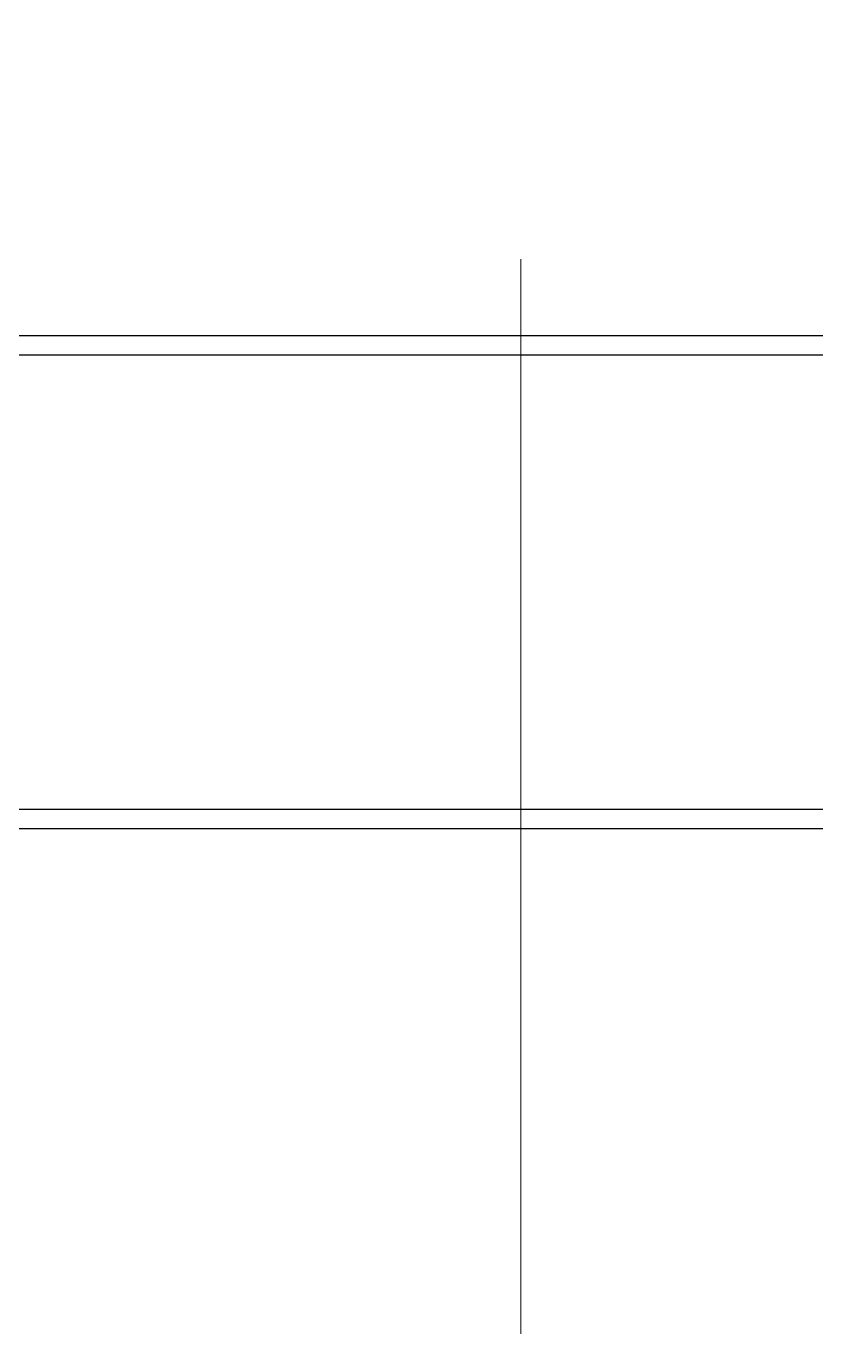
# Model space of a CAD drawing. Header units: inches. Extents: x 707 to 13003, y 909 to 9309.
# Drawn here: x 1850.2 to 2138.8, y 1536.7 to 2011.9 of the extents above; entities that cross this region are included whole.
import ezdxf

# ---------------------------------------------------------------- set-up
doc = ezdxf.new("R2010")
doc.units = ezdxf.units.IN
doc.header["$MEASUREMENT"] = 0
doc.linetypes.add('CENTER', pattern=[50.8, 31.75, -6.35, 6.35, -6.35])
doc.layers.add('CEN', color=1, linetype='CENTER', lineweight=15)

msp = doc.modelspace()

# ---------------------------------------------------------------- linework, layer by layer
for p, q in [((5141.017, 1898.69), (1291.017, 1898.69)), ((5141.017, 1891.69), (1291.017, 1891.69)), ((5141.017, 1725.69), (1291.017, 1725.69)), ((5141.017, 1718.69), (1291.017, 1718.69))]:
    msp.add_line(p, q)
at = {"layer": 'CEN', "ltscale": 18}
msp.add_line((2031.017, 4669.924), (2031.017, 1258.034), dxfattribs=at)

doc.saveas('drawing.dxf')
